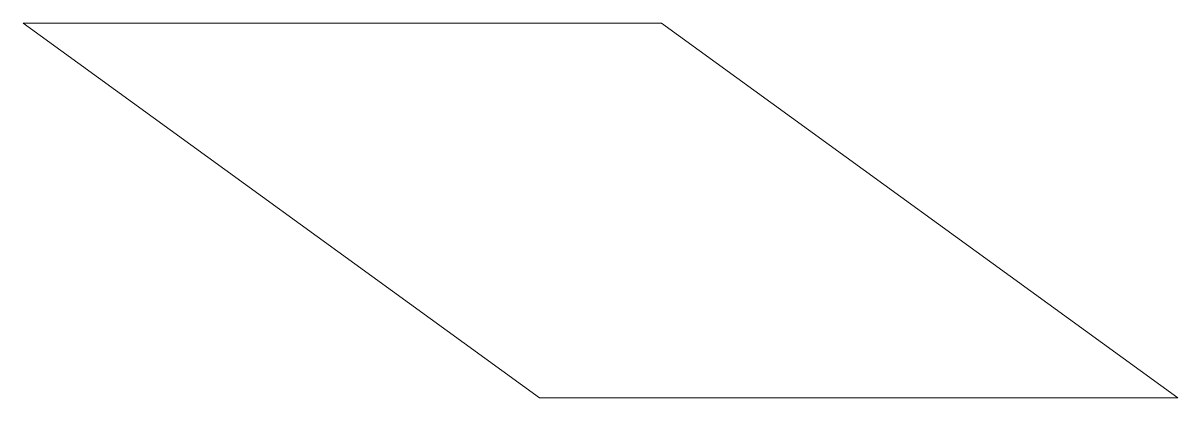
# Model space of a CAD drawing. Extents: x 0 to 72.4, y -23.5 to 0.
import ezdxf

# ---------------------------------------------------------------- set-up
doc = ezdxf.new("R2010")
doc.units = 0
doc.layers.add('s005-#def-solid-edge', color=7, linetype='CONTINUOUS')

msp = doc.modelspace()

# ---------------------------------------------------------------- linework, layer by layer
at = {"layer": 's005-#def-solid-edge', "color": 7, "linetype": 'CONTINUOUS', "lineweight": 9, "true_color": 0x000000}
msp.add_lwpolyline([(32.361, -23.511), (72.361, -23.511), (40, 0), (0, 0), (32.361, -23.511)], dxfattribs=at)

doc.saveas('drawing.dxf')
